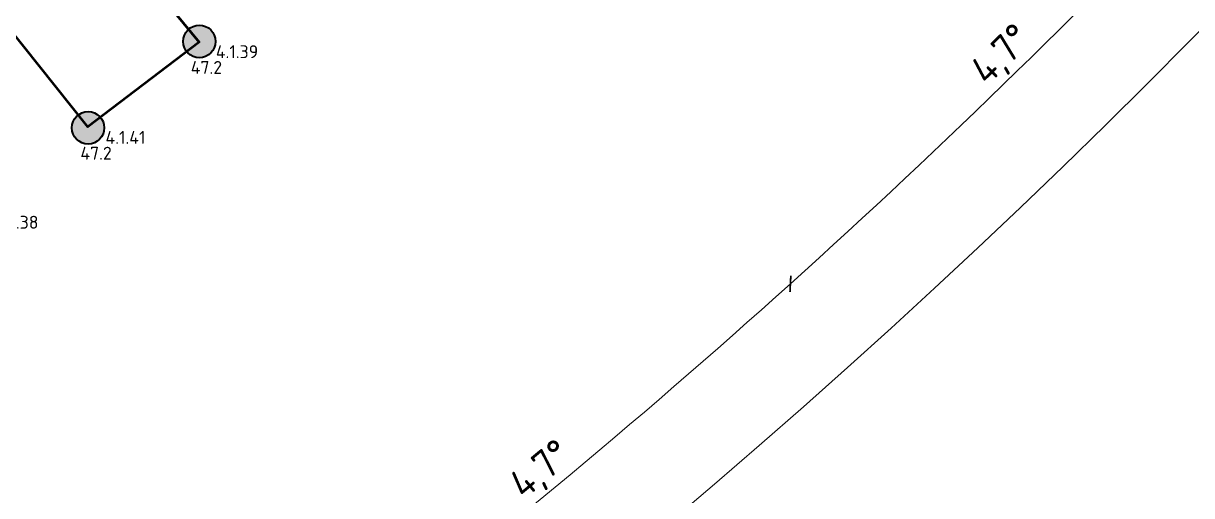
# Model space of a CAD drawing. Header units: millimetres. Extents: x -813692 to 807431, y 0 to 1813163.
# Drawn here: x 61852 to 78146, y 801777 to 808362 of the extents above; entities that cross this region are included whole.
import ezdxf

# ---------------------------------------------------------------- set-up
doc = ezdxf.new("R2010")
doc.units = ezdxf.units.MM
for name, color, linetype, lineweight in [('_Гр.ЩД-0.1С.7.4.I4.1', 6, 'Continuous', 50), ('A-ANNO-DIMS', 7, 'Continuous', 9), ('АР_монолит', 252, 'Continuous', 50)]:
    doc.layers.add(name, color=color, linetype=linetype, lineweight=lineweight)
doc.layers.add('DLX_LUM 21', color=7, linetype='Continuous', lineweight=40, true_color=0x130bf4)
doc.layers.add('Вставка', color=252, linetype='Continuous')
doc.styles.add('GOST 2.304', font='GOST Common.ttf')
doc.styles.add('TableTextStyle', font='isocpeur.ttf')
doc.linetypes.add('Truba', pattern='A,3e-05,[4,MSH_7,S=1,R=0,X=0,Y=0],-3.022072', length=3.022102)
doc.dimstyles.new('М-200', dxfattribs={"dimtxt": 400, "dimasz": 160, "dimexe": 200, "dimexo": 400, "dimgap": 50, "dimtad": 1, "dimdec": 0, "dimzin": 0, "dimdsep": 46, "dimtxsty": 'GOST 2.304', "dimblk": 'ARCHTICK', "dimcen": 180, "dimdle": 200, "dimadec": 0, "dimazin": 0, "dimtfac": 1, "dimtdec": 0, "dimtmove": 1, "dimatfit": 0, "dimfxl": 1, "dimtolj": 1, "dimtzin": 0, "dimarcsym": 0})

# ---------------------------------------------------------------- blocks, each defined once
blk = doc.blocks.new('_ArchTick')
at = {"color": 0, "linetype": 'ByBlock', "const_width": 0.15}
blk.add_lwpolyline([(-0.5, -0.5), (0.5, 0.5)], dxfattribs=at)
blk = doc.blocks.new('*D38')
at = {"layer": 'A-ANNO-DIMS', "color": 0, "lineweight": -2, "transparency": 16777216}
blk.add_arc((-165703.7676731799, -113309.3101140604), 107894.1889250758, 269.9999981265246, 325.9999989582677, dxfattribs=at)
at = {"layer": 'Defpoints', "color": 0, "lineweight": 30, "transparency": 16777216}
for p in [(-165703.7676731799, -113309.3091635258), (-165703.7668851693, -113309.3106455803), (-75741.26265267245, -173989.7883267059), (-131170.9544618714, -215527.9034105485), (-165703.7712240207, -221903.312837654)]:
    blk.add_point(p, dxfattribs=at)
at = {"layer": 'A-ANNO-DIMS', "color": 0, "lineweight": -2, "transparency": 16777216, "xscale": 160, "yscale": 160, "zscale": 160}
for p, rotation in [((-76255.43229090606, -173642.9765130139), 55.99999895826774), ((-165703.771201138, -221203.4990391362), 179.9999981265246)]:
    blk.add_blockref('_ArchTick', p, dxfattribs=dict(at, rotation=rotation))
at = {"layer": 'A-ANNO-DIMS', "color": 0, "transparency": 16777216, "insert": (-114299.5111252726, -207821.9792714138), "char_height": 400, "attachment_point": 5, "rotation": 28.54121534937681, "style": 'GOST 2.304'}
blk.add_mtext('\\A1;56,0%%D', dxfattribs=at)
blk = doc.blocks.new('*D46')
at = {"layer": 'A-ANNO-DIMS', "color": 0, "lineweight": -2, "transparency": 16777216}
blk.add_arc((-165703.7686911378, -113309.3078289523), 106494.141713299, 307.3333317369898, 311.9999983681028, dxfattribs=at)
at = {"layer": 'Defpoints', "color": 0, "lineweight": 30, "transparency": 16777216}
for p in [(-165703.7686908951, -113309.3078292706), (-165703.7686911378, -113309.3078289524), (-93508.46579741081, -193490.319327196), (-98845.4576435975, -196200.6129406621), (-100271.2220815831, -199098.2244218715)]:
    blk.add_point(p, dxfattribs=at)
at = {"layer": 'A-ANNO-DIMS', "color": 0, "lineweight": -2, "transparency": 16777216, "xscale": 160, "yscale": 160, "zscale": 160}
for p, rotation in [((-94445.28132693196, -192449.8802164296), 41.99999836810284), ((-101120.2832196807, -197985.0164094555), 217.3333317369898)]:
    blk.add_blockref('_ArchTick', p, dxfattribs=dict(at, rotation=rotation))
at = {"layer": 'A-ANNO-DIMS', "color": 0, "transparency": 16777216, "insert": (-97911.53359928326, -195062.1828750889), "char_height": 400, "attachment_point": 5, "rotation": 39.66666505254637, "style": 'GOST 2.304'}
blk.add_mtext('\\A1;4,7%%D', dxfattribs=at)
blk = doc.blocks.new('*D47')
at = {"layer": 'A-ANNO-DIMS', "color": 0, "lineweight": -2, "transparency": 16777216}
blk.add_arc((-165703.7686911378, -113309.3078289524), 106494.14157667, 311.9999983681029, 316.6666649920692, dxfattribs=at)
at = {"layer": 'Defpoints', "color": 0, "lineweight": 30, "transparency": 16777216}
for p in [(-165703.7686911378, -113309.3078289524), (-165703.7686911378, -113309.3078289524), (-87224.38054743188, -187350.7961837564), (-92323.17384974206, -190486.3153562902), (-93508.46579741078, -193490.3193271959)]:
    blk.add_point(p, dxfattribs=at)
at = {"layer": 'A-ANNO-DIMS', "color": 0, "lineweight": -2, "transparency": 16777216, "xscale": 160, "yscale": 160, "zscale": 160}
for p, rotation in [((-88242.73926226713, -186390.0242319233), 46.66666499206922), ((-94445.28141835448, -192449.8801148944), 221.9999983681029)]:
    blk.add_blockref('_ArchTick', p, dxfattribs=dict(at, rotation=rotation))
at = {"layer": 'A-ANNO-DIMS', "color": 0, "transparency": 16777216, "insert": (-91484.96703164282, -189275.676494737), "char_height": 400, "attachment_point": 5, "rotation": 44.33333168008603, "style": 'GOST 2.304'}
blk.add_mtext('\\A1;4,7%%D', dxfattribs=at)
blk = doc.blocks.new('DIC20')
at = {"lineweight": 0, "ltscale": 100, "style": 'TableTextStyle'}
for tag, p, height in [('46', (-6409.844326463179, 8188.015101792407, -496.9999880693467), 180), ('73', (-8230.724858602509, 5896.19657444628, -496.9999879628758), 180), ('S', (-6581.635571500286, 4061.506603744347), 250), ('48А', (-7842.726570187137, 3489.070465452503, -496.9999947361121), 180), ('47', (-6088.023944960907, 3236.770832208451, -496.9999947473043), 180), ('47.2А', (12144.91458896734, 3233.317564355675), 180), ('76', (-3760.608630592003, 2854.597932164092, -496.9999859801742), 180), ('47', (-5070.3368295338, 2265.575132018421, -496.9999947473043), 180), ('47', (6553.934224097058, 2093.063716904726, -496.9999889337723), 180), ('47', (5663.262399502099, 1761.879287683871, -496.9999886900882), 180), ('47', (-8384.82684108615, 1578.640789910685, -496.9999961167186), 180), ('47', (-3760.608630592003, 1090.079377428163, -496.9999947473043), 180), ('47.2', (13666.77986083482, 1034.584009783925, -497), 180), ('73', (-7050.735475249588, 900.4578222041018, -496.9999864436281), 180), ('46', (-333.7212283462286, 786.1664767325856, -496.9999912456801), 180), ('47.2', (10028.75076594461, 693.2714599000756, -497), 180), ('73', (-8773.171759925783, 486.5680500534363, -496.999986717231), 180), ('74', (-2555.245900250971, 615.0861836257391, -496.9999847196023), 180), ('75', (-10786.17347288691, 284.5181078366004, -496.9999873667871), 180), ('47', (-7956.540193753317, 147.5356685840525, -496.9999961167186), 180), ('46А', (-3769.244679996744, -80.26602657465264, -496.9999947625602), 180), ('46', (-145.0849519725889, -161.2405139789917, -496.9999912456801), 180), ('46', (-2981.631032118574, -584.8906226544641, -496.9999947625602), 180), ('71', (-1214.370481843129, -587.1702860291116, -496.9999842616571), 180), ('47.2А', (8627.957024164687, -595.3279368618969, -497), 180), ('72', (-8870.357026899233, -831.0309431855567, -496.9999866923381), 180), ('47.2', (11448.79442421933, -947.5774204500485, -497), 180), ('46А', (69.40005025453866, -1131.933843906503, -496.9999912456801), 180), ('47', (-7371.933129226789, -1333.384319087956, -496.9999961167186), 180), ('74', (-5509.142263882357, -1332.278436492197, -496.9999851283251), 180), ('75', (-2798.897376669571, -1654.436911086086, -496.9999844680133), 180), ('46', (-1806.603415682912, -1655.906027483288, -496.999983696493), 180), ('47.2А', (7123.599523366865, -1762.576365254819, -497), 180), ('47.2', (10016.63940562776, -2262.801943889586, -497), 180), ('46', (-1083.968116588891, -2325.873763842043, -496.999983696493), 180), ('46', (543.4320097398013, -2361.79112679651, -496.9999912456801), 180), ('46А', (-7031.165711920708, -2525.323201171588, -496.9999971657935), 180), ('47.2', (5629.390094261231, -2918.594604038633, -497), 180), ('75', (-5330.745410988107, -3003.123758203816, -496.9999848096354), 180), ('46', (-318.0238220319152, -2996.563393602613, -496.999983696493), 180), ('46', (-6826.990488857031, -3421.049378848169, -496.9999971657935), 180), ('47.2', (8477.404173851086, -3458.491686369758, -497), 180), ('46', (-6638.166041681543, -4347.027533833403, -496.9999971657935), 180), ('S', (-2986.969140639529, -4480.050113371108), 250), ('74', (-5587.816436652094, -4446.843016872648, -496.9999844913259), 180), ('47.2', (6949.409188361817, -4640.928075082717, -497), 180), ('47.2А', (2810.694803029663, -4999.85751015367, -497), 180), ('73', (-7407.675677735358, -5234.821327284444, -496.9999849467995), 180), ('47.2', (264.4669537568261, -6747.500141352182, -497), 180), ('47.2', (4070.742121088704, -6766.801397290081, -497), 180), ('47.2', (-2350.420435891974, -8420.219402677496, -497), 180), ('47.2', (1462.534876410929, -8556.79014313547, -497), 180), ('47.2А', (-5004.512472331553, -9999.669765524566, -497), 180), ('47.2', (-1206.797596956443, -10264.41954942746, -497), 180), ('47.2', (-3926.06953979157, -11882.71494563227, -497), 180)]:
    blk.add_attdef(tag, p, '', height=height, dxfattribs=at)
at = {"layer": '_Гр.ЩД-0.1С.7.4.I4.1', "color": 18, "true_color": 0x000000, "style": 'TableTextStyle'}
for p in [(9666.639405627808, -2482.801943889586, -497), (8127.40417385113, -3678.491686369758, -497)]:
    blk.add_text('47.2', height=180, dxfattribs=at).set_placement(p)
blk = doc.blocks.new('A$Cab2378fa')
at = {"lineweight": 25}
h = blk.add_hatch(color=256, dxfattribs=at)
h.paths.add_polyline_path([(162.3200226016343, -156.8074341095053, 0.442338187719691), (147.8289509192109, 177.7930304361507), (0, 0)])
h.paths.add_polyline_path([(-141.563621815294, -170.2577550872229), (0, 0), (-163.1532956101, 157.6124081457965, 0.4300962011212718)])
at = {"lineweight": 25, "true_color": 0xfff5f5}
h = blk.add_hatch(color=7, dxfattribs=at)
h.dxf.hatch_style = 1
h.paths.add_polyline_path([(0, 0), (-141.563621815294, -170.2577550872229, 0.1749231821694599), (2.967164162546396, -222.4173093796708, 0.1978084390242711), (162.3200226016343, -156.8074341095053)])
h.paths.add_polyline_path([(-163.1532956101, 157.6124081457965), (-0.005006659775972366, 0.004836623556911945), (147.8183996863663, 177.8018198814243, 0.1753976429270719), (2.967164162546396, 230.2278007939458, 0.2090141411030591)])
blk.add_circle((2.967164162546396, 3.905245705973357), 226.3225550869645)
blk = doc.blocks.new('Оси200')
at = {"layer": 'A-ANNO-DIMS'}
dim = blk.add_angular_dim_2l(base=(-131170.9544618714, -215527.9034105485), line1=((-165703.7668851693, -113309.3106455803), (-75741.26265267248, -173989.7883267059)), line2=((-165703.7676731799, -113309.3091635258), (-165703.7712240207, -221903.312837654)), text='56,0%%D', dimstyle='М-200', override={"dimadec": 2, "dimtmove": 2}, dxfattribs=at)
dim.commit()
dim.dimension.update_dxf_attribs({"geometry": '*D38', "text_midpoint": (-114299.5111252726, -207821.9792714138), "dimtype": 130})
for base, line1, line2, picture, middle in [((-98845.4576435975, -196200.6129406621), ((-165703.7686911378, -113309.3078289524), (-93508.46579741081, -193490.319327196)), ((-165703.7686908951, -113309.3078292706), (-100271.2220815831, -199098.2244218715)), '*D46', (-97911.53359928326, -195062.1828750889)), ((-92323.17384974206, -190486.3153562902), ((-165703.7686911378, -113309.3078289524), (-87224.38054743188, -187350.7961837564)), ((-165703.7686911378, -113309.3078289524), (-93508.46579741081, -193490.319327196)), '*D47', (-91484.9670316428, -189275.676494737))]:
    dim = blk.add_angular_dim_2l(base=base, line1=line1, line2=line2, text='4,7%%D', dimstyle='М-200', dxfattribs=at)
    dim.commit()
    dim.dimension.update_dxf_attribs({"geometry": picture, "text_midpoint": middle})
blk = doc.blocks.new('A$C6724712c')
at = {"layer": 'A-ANNO-DIMS', "color": 18, "lineweight": 0, "true_color": 0x000000}
blk.add_blockref('Оси200', (433047.3781595706, 279674.7152285874), dxfattribs=at)

msp = doc.modelspace()

# ---------------------------------------------------------------- block references
at = {"layer": 'Вставка', "linetype": 'Truba', "lineweight": 30, "ltscale": 100}
msp.add_blockref('A$C6724712c', (-266052.3681996589, 717506.4920363114), dxfattribs=at)

# ---------------------------------------------------------------- next in the draw order: linework, layer by layer
at = {"layer": '_Гр.ЩД-0.1С.7.4.I4.1', "ltscale": 100}
msp.add_lwpolyline([(61358.90161671286, 811145.0157717777), (63746.14454727818, 813184.3349885413), (64598.49790458276, 812237.6508434492), (66074.67759507001, 813619.1648190004), (67487.65635218841, 811970.4643728394), (67985.25372895313, 811429.519022859), (65747.40176896937, 809433.079622691), (64333.57481263764, 811063.9624234317), (62917.66856853548, 809777.5050566071), (64302.89148828108, 808101.2790557682), (62749.4667388415, 806920.0853843587), (61398.94007562473, 808611.8081416273)], dxfattribs=at)

# ---------------------------------------------------------------- next in the draw order: block references
at = {"layer": '_Гр.ЩД-0.1С.7.4.I4.1', "color": 3, "lineweight": 0}
ref = msp.add_blockref('DIC20', (54520, 810140), dxfattribs=at)
ref.add_attrib('47.2', '4.1.38', (61469.40918836182, 805499.0719249173, -497), dxfattribs={"layer": '0', "lineweight": 0, "ltscale": 100, "height": 180, "style": 'TableTextStyle'})
ref.add_attrib('47.2', '4.1.39', (64536.63940562776, 807877.1980561104, -497), dxfattribs={"layer": '0', "lineweight": 0, "ltscale": 100, "height": 180, "style": 'TableTextStyle'})
ref.add_attrib('47.2', '4.1.41', (62997.40417385109, 806681.5083136302, -497), dxfattribs={"layer": '0', "lineweight": 0, "ltscale": 100, "height": 180, "style": 'TableTextStyle'})
at = {"layer": 'DLX_LUM 21', "ltscale": 100}
for p in [(64303.38378583211, 808106.125803873), (62751.71879441824, 806901.5586170116)]:
    msp.add_blockref('A$Cab2378fa', p, dxfattribs=at)

doc.saveas('drawing.dxf')
